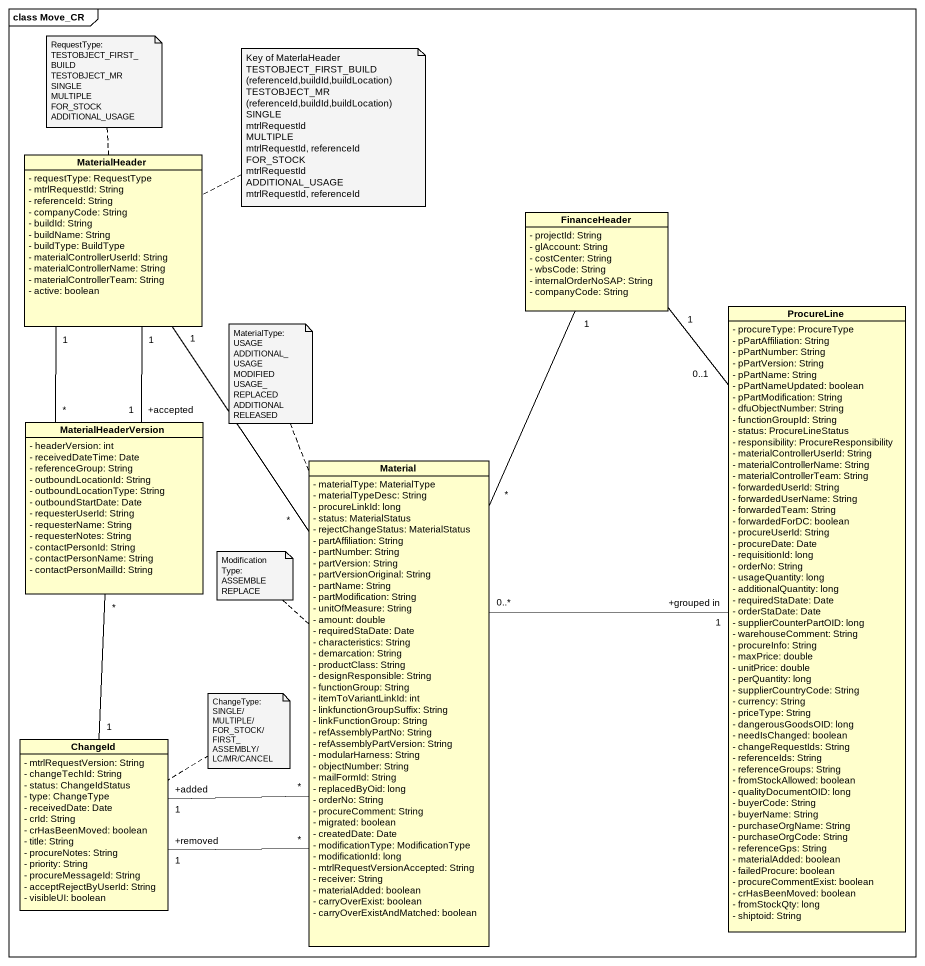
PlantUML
@startuml
mainframe class Move_CR
hide circle
hide empty members
skinparam classAttributeIconSize 0
class MaterialHeader {
  - requestType: RequestType
  - mtrlRequestId: String
  - referenceId: String
  - companyCode: String
  - buildId: String
  - buildName: String
  - buildType: BuildType
  - materialControllerUserId: String
  - materialControllerName: String
  - materialControllerTeam: String
  - active: boolean
}
class FinanceHeader {
  - projectId: String
  - glAccount: String
  - costCenter: String
  - wbsCode: String
  - internalOrderNoSAP: String
  - companyCode: String
}
class ProcureLine {
  - procureType: ProcureType
  - pPartAffiliation: String
  - pPartNumber: String
  - pPartVersion: String
  - pPartName: String
  - pPartNameUpdated: boolean
  - pPartModification: String
  - dfuObjectNumber: String
  - functionGroupId: String
  - status: ProcureLineStatus
  - responsibility: ProcureResponsibility
  - materialControllerUserId: String
  - materialControllerName: String
  - materialControllerTeam: String
  - forwardedUserId: String
  - forwardedUserName: String
  - forwardedTeam: String
  - forwardedForDC: boolean
  - procureUserId: String
  - procureDate: Date
  - requisitionId: long
  - orderNo: String
  - usageQuantity: long
  - additionalQuantity: long
  - requiredStaDate: Date
  - orderStaDate: Date
  - supplierCounterPartOID: long
  - warehouseComment: String
  - procureInfo: String
  - maxPrice: double
  - unitPrice: double
  - perQuantity: long
  - supplierCountryCode: String
  - currency: String
  - priceType: String
  - dangerousGoodsOID: long
  - needIsChanged: boolean
  - changeRequestIds: String
  - referenceIds: String
  - referenceGroups: String
  - fromStockAllowed: boolean
  - qualityDocumentOID: long
  - buyerCode: String
  - buyerName: String
  - purchaseOrgName: String
  - purchaseOrgCode: String
  - referenceGps: String
  - materialAdded: boolean
  - failedProcure: boolean
  - procureCommentExist: boolean
  - crHasBeenMoved: boolean
  - fromStockQty: long
  - shiptoid: String
}
class MaterialHeaderVersion {
  - headerVersion: int
  - receivedDateTime: Date
  - referenceGroup: String
  - outboundLocationId: String
  - outboundLocationType: String
  - outboundStartDate: Date
  - requesterUserId: String
  - requesterName: String
  - requesterNotes: String
  - contactPersonId: String
  - contactPersonName: String
  - contactPersonMailId: String
}
class Material {
  - materialType: MaterialType
  - materialTypeDesc: String
  - procureLinkId: long
  - status: MaterialStatus
  - rejectChangeStatus: MaterialStatus
  - partAffiliation: String
  - partNumber: String
  - partVersion: String
  - partVersionOriginal: String
  - partName: String
  - partModification: String
  - unitOfMeasure: String
  - amount: double
  - requiredStaDate: Date
  - characteristics: String
  - demarcation: String
  - productClass: String
  - designResponsible: String
  - functionGroup: String
  - itemToVariantLinkId: int
  - linkfunctionGroupSuffix: String
  - linkFunctionGroup: String
  - refAssemblyPartNo: String
  - refAssemblyPartVersion: String
  - modularHarness: String
  - objectNumber: String
  - mailFormId: String
  - replacedByOid: long
  - orderNo: String
  - procureComment: String
  - migrated: boolean
  - createdDate: Date
  - modificationType: ModificationType
  - modificationId: long
  - mtrlRequestVersionAccepted: String
  - receiver: String
  - materialAdded: boolean
  - carryOverExist: boolean
  - carryOverExistAndMatched: boolean
}
class ChangeId {
  - mtrlRequestVersion: String
  - changeTechId: String
  - status: ChangeIdStatus
  - type: ChangeType
  - receivedDate: Date
  - crId: String
  - crHasBeenMoved: boolean
  - title: String
  - procureNotes: String
  - priority: String
  - procureMessageId: String
  - acceptRejectByUserId: String
  - visibleUI: boolean
}
MaterialHeader "1" -- "*" MaterialHeaderVersion
MaterialHeader "1" -- "+accepted\n1" MaterialHeaderVersion
MaterialHeader "1" -- "*" Material
FinanceHeader "1" -- "0..1" ProcureLine
MaterialHeaderVersion "*" -- "1" ChangeId
Material "*" -up- "1" FinanceHeader
Material "0..*" -right- "+grouped in\n1" ProcureLine
Material "*" -left- "+removed\n1" ChangeId
ChangeId "+added\n1" -right- "*" Material
note top of MaterialHeader
  RequestType:
  TESTOBJECT_FIRST_BUILD
  TESTOBJECT_MR
  SINGLE
  MULTIPLE
  FOR_STOCK
  ADDITIONAL_USAGE
end note
note right of MaterialHeader
  Key of MaterlaHeader
  TESTOBJECT_FIRST_BUILD
  (referenceId,buildId,buildLocation)
  TESTOBJECT_MR
  (referenceId,buildId,buildLocation)
  SINGLE
  mtrlRequestId
  MULTIPLE
  mtrlRequestId, referenceId
  FOR_STOCK
  mtrlRequestId
  ADDITIONAL_USAGE
  mtrlRequestId, referenceId
end note
note top of Material
  MaterialType:
  USAGE
  ADDITIONAL_USAGE
  MODIFIED
  USAGE_REPLACED
  ADDITIONAL
  RELEASED
end note
note top of Material
  ModificationType:
  ASSEMBLE
  REPLACE
end note
note top of ChangeId
  ChangeType:
  SINGLE/MULTIPLE/
  FOR_STOCK/
  FIRST_ASSEMBLY/
  LC/MR/CANCEL
end note
@enduml
